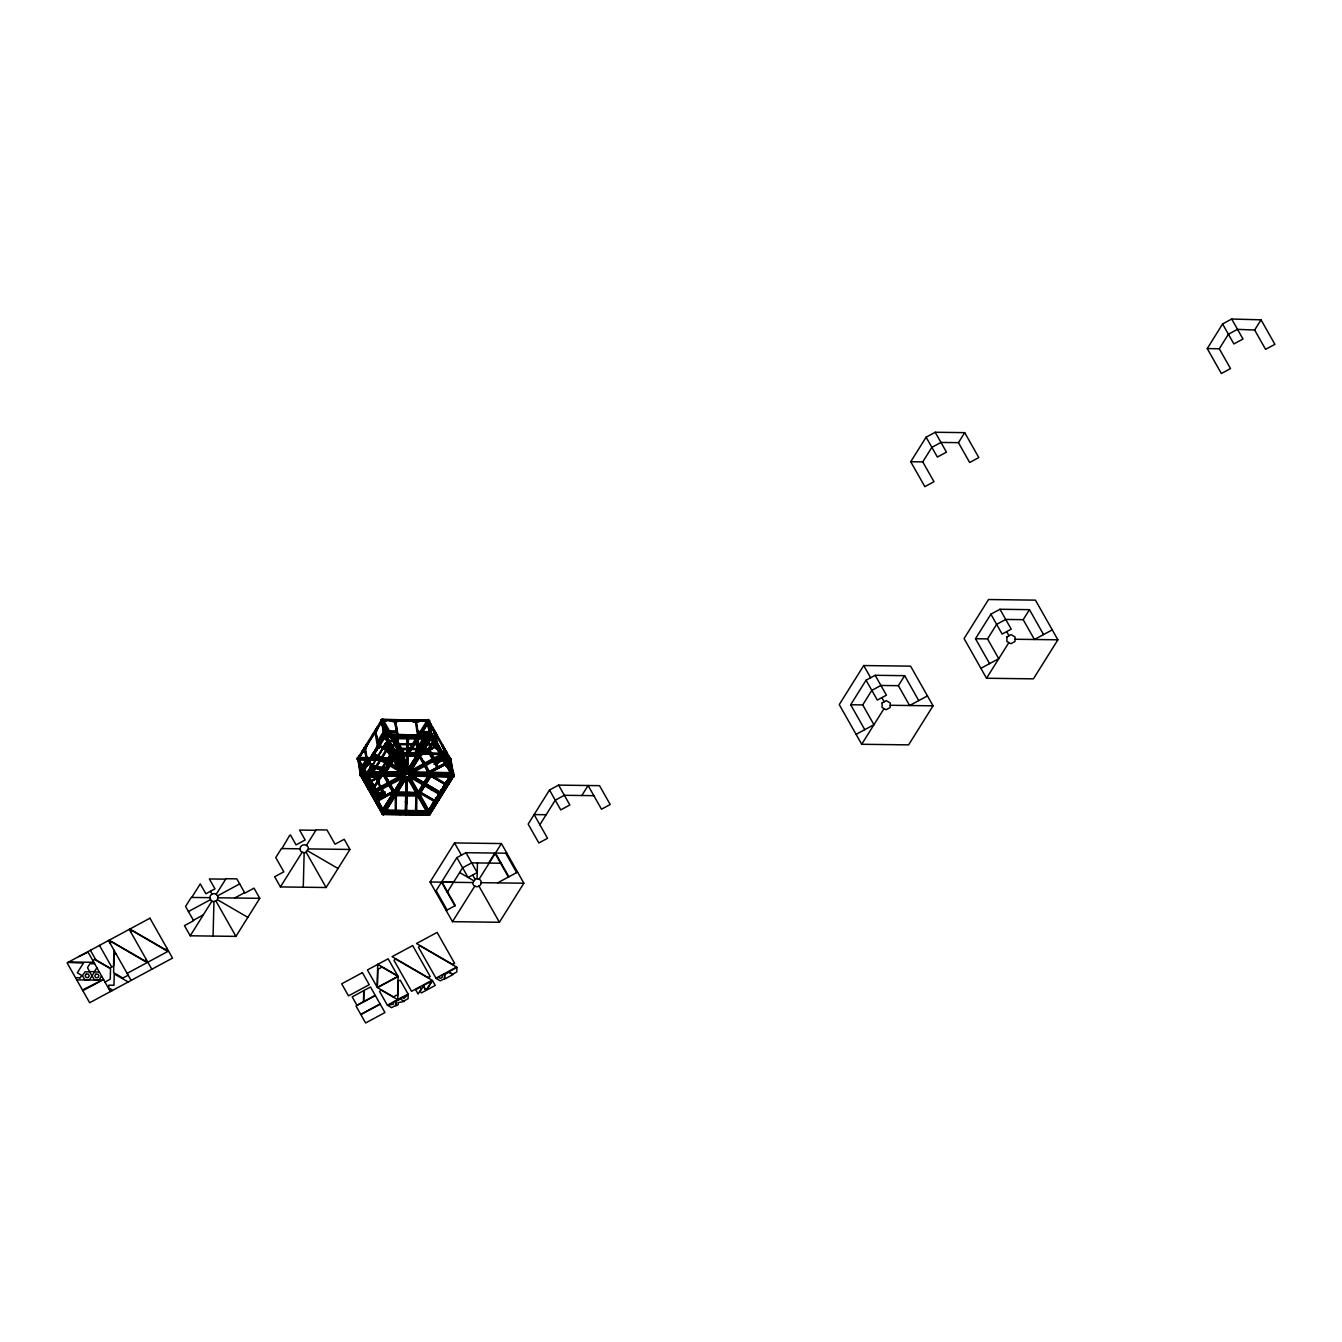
<?xml version="1.0" encoding="UTF-8"?>
<svg xmlns="http://www.w3.org/2000/svg" width="1342" height="1342" viewBox="0 0 1342 1342"><rect width="100%" height="100%" fill="white"/><g stroke="black" fill="none" stroke-linecap="round" stroke-linejoin="round"><path stroke-width="1.5" d="M370.291 768.094L370.426 766.165L386.479 767.439M372.355 771.65L372.321 772.556L371.415 766.299L372.371 771.784L386.278 749.39L385.137 743.535L368.01 772.623M383.007 769.1L382.94 767.221L383.527 770.274M113.936 950.102L113.533 966.139L109.96 968.068L95.836 959.866L90.417 950.287M191.755 897.446L200.26 883.858L205.863 893.755L214.972 888.857L209.369 878.943L225.691 879.161M209.989 897.681L211.046 900.616L212.824 901.639L216.918 900.683L218.159 896.792L216.179 894.342A3.221 3.103 -9.9 0 0 212.103 894.292A3.221 3.103 -9.9 0 0 209.989 897.681L191.218 897.446L185.565 906.454L193.617 920.696L184.458 925.628L190.228 935.793L235.924 936.381L259.761 898.335L254.007 888.152L244.865 893.084L236.796 878.859L225.976 878.708L216.179 894.342M213.076 936.095L213.948 901.656M281.937 848.58L289.637 835.429L290.459 834.976L296.062 844.89L305.171 839.975L299.568 830.077L315.89 830.295M300.189 848.815L300.205 847.808A4.211 4.06 -9.9 0 1 305.49 844.957L306.379 845.477A3.221 3.103 -9.9 0 1 308.325 848.916L305.288 852.791L302.135 852.254A3.221 3.103 -9.9 0 1 300.189 848.815L281.401 848.563L275.764 857.588L283.816 871.814L274.657 876.745L280.411 886.928L326.123 887.515L349.96 849.452L344.206 839.287L335.047 844.219L326.995 829.977L316.158 829.842L306.379 845.477M303.275 887.213L304.148 852.774M397.014 760.142L357.324 759.622L357.341 757.425L378.259 757.878M404.747 775.995L360.109 775.626L360.126 773.411L404.831 774.183L360.159 773.613M380.725 777.89L364.705 776.615L365.058 775.592M371.248 773.579L371.264 772.673M371.801 772.673L371.801 771.633M379.232 773.982L379.283 771.969L382.336 772.74M380.323 773.998L380.373 771.986L382.285 772.472M381.38 799.48L381.229 797.483M382.353 773.965L382.235 772.204L382.504 773.697M377.723 964.395L377.152 987.125L367.423 969.947L388.14 958.792L397.853 975.969L377.84 964.344M382.453 775.71L382.42 773.244L380.675 773.68L380.625 775.693L382.369 775.257L379.518 775.676L379.568 773.663L382.369 772.958M382.99 773.21L383.024 772.22L383.225 775.726M383.778 773.227L383.795 772.22L384.013 775.726M383.913 773.982L383.846 772.489L385.59 772.053L385.54 774.066M383.946 813.101L383.141 814.091L382.252 810.417L383.158 809.931L383.778 813.084L388.375 814.359L388.408 813.353L383.795 812.178L381.883 812.917L381.598 811.222L383.242 810.383M430.43 807.347C432.61 807.247 427.695 808.102 428.048 811.155L383.493 810.383L382.52 811.927M384.366 772.841L384.483 772.036M385.456 735.886L385.473 734.879L383.661 735.852L405.032 773.613M383.342 720.52L386.144 719.815L386.127 720.822L383.326 721.526L383.225 719.782L385.942 735.382L385.305 738.033L384.164 736.02M384.282 811.608L384.315 810.602M386.244 734.896L386.362 736.641L389.163 735.936L389.18 734.93L386.379 735.634M384.55 813.101L384.567 812.095M384.819 736.875L386.496 737.395L386.513 736.389L383.695 735.584L381.581 740.381L382.47 740.901L384.567 736.104M386.647 774.066L386.697 772.069L383.896 772.757M386.144 810.618L384.366 812.061M386.882 812.044L386.899 811.054M385.506 811.038L391.277 811.105L391.294 812.313L383.56 812.011M391.679 813.386L391.646 814.393L391.008 810.736M392.233 813.286L392.132 810.501L395.219 811.474M392.166 812.162L392.434 814.409L391.797 810.753M395.286 795.185L395.336 814.443L395.102 810.736M395.303 752.241L393.491 753.231L394.28 754.305L396.108 753.332L394.783 751.319L392.954 752.292L394.229 754.036L396.293 752.946L396.863 734.829M395.185 813.52L395.169 811.205L393.256 810.719L395.152 812.195M396.326 795.202L395.907 811.356L397.702 810.769L395.924 812.212M397.819 736.674L397.484 753.214L397.937 734.628L402.55 735.785L402.533 736.792L397.92 735.634L399.648 735.064L397.869 736.506M397.819 735.047L398.121 737.932L395.37 719.933L398.138 735.735M396.36 795.403L396.125 814.46L395.789 812.564L398.775 811.793L398.775 810.585L396.007 811.491M405.67 812.363L405.2 810.484L395.94 810.35L396.175 813.638L395.806 811.558M399.681 774.233L399.731 772.237L402.801 773.009M397.92 736.792L400.721 736.087L400.704 734.879L397.937 735.785M400.939 762.34L401.04 758.448L400.201 760.444M400.184 761.149L401.224 761.166L400.788 756.687L401.241 758.18L397.031 757.928M402.466 758.196L402.432 760.293L404.21 761.333M397.769 999.572L398.255 980.784L400.285 980.264L408.069 994.019L387.352 1005.175L379.568 991.419L381.111 990.027L397.651 999.622M405.502 812.615L402.449 811.843L402.432 810.635L405.536 811.608M402.902 793.659L402.902 792.451L403.204 795.353L402.868 793.457M403.925 754.305L403.908 753.114L404.21 756.016L404.244 755.009M407.448 736.909L404.378 736.137L404.378 734.93L407.465 735.902M403.724 774.988L402.717 772.539L402.919 775.978L360.109 775.626M398.272 1002.558L398.222 1004.672L395.94 1005.896L396.058 1001.35L400.168 999.052M403.69 793.676L403.707 792.669L403.976 795.37L404.009 794.363M405.368 811.876L406.039 778.159M408.22 734.98L407.314 770.392L406.274 770.375L407.146 734.779L407.582 737.664L408.253 735.919C411.977 733.537 411.893 737.161 408.22 736.926M406.408 777.957L405.469 814.628M406.592 772.271L407.498 735.416L408.538 735.433L407.632 772.287L406.559 772.086L407.632 772.287M407.062 778.175L406.24 812.346L407.985 811.91L408.018 810.904L406.257 811.34M416.456 792.636L406.71 792.317L406.878 795.202L406.676 793.323L416.993 793.457M406.844 754.355L407.884 755.865L406.878 753.348M407.448 777.974L406.509 814.628M409.327 773.998L409.26 776.515L406.978 777.739L404.764 776.448L404.831 773.931L407.112 772.707L409.327 773.998L453.965 774.82L409.31 774.25L407.331 772.841L431.453 734.779M409.092 811.927C409.495 809.142 408.756 814.175 406.274 812.615M409.545 793.743L409.578 792.736L402.935 792.652M410.551 754.389L410.585 753.399L403.942 753.298M411.021 736.221L411.055 735.215L404.412 735.131M417.832 735.164L414.644 735.953L414.628 736.959L417.798 736.154L417.949 738.201L415.215 720.184L415.181 721.191M408.169 994.154L408.069 998.784L403.925 1000.931M415.819 812.749L412.749 811.977L412.749 810.769L415.835 811.742L415.953 814.711L415.986 793.625M417.697 736.758L415.819 735.282L417.731 735.768L413.521 736.943L413.554 735.936L417.781 734.879L417.748 737.043L414.695 736.272L414.678 735.064L421.321 735.148L421.338 736.355L418.536 737.06M415.483 811.608L416.02 793.827M417.983 732.749L417.966 731.541L429.356 731.692L429.356 732.9L417.983 732.749L429.323 732.698M416.037 812.9L416.02 813.906L415.517 810.602L406.24 810.484L406.441 812.38M416.574 813.806L416.943 795.471M418.05 753.298L418.553 734.896L423.166 736.053L423.133 737.06L418.519 735.886L420.264 735.332L418.486 736.775M418.603 813.722L418.62 812.665M419.308 812.866L419.375 810.853L416.607 811.759M419.476 813.839L419.476 812.631L392.267 812.279M419.66 813.755L419.643 814.762L419.006 811.105M427.729 811.575L420.046 811.474L420.012 812.48L430.161 813.537M420.415 814.762L420.449 813.755M423.3 812.531L423.317 811.524M424.391 812.531L424.34 811.122L427.393 811.893L417.614 795.018M425.414 812.128L425.431 811.122L427.343 811.608L427.377 812.9L424.307 812.111M426.739 774.586L426.79 772.589L429.843 773.361M427.024 776.297L427.075 774.284L429.876 773.579M427.863 773.596L427.88 772.606L429.792 773.093M428.132 776.313L428.182 774.3L429.926 773.864M429.188 736.456L429.205 735.45L429.44 737.949L432.124 737.144L429.406 721.526L428.501 722.03M429.44 737.949L431.973 736.221L434.271 741.069L433.365 741.556L431.05 736.708M429.775 735.265L430.547 734.074L430.614 735.651L432.392 736.674L409.092 773.864M428.299 812.665L428.853 814.678L429.339 811.038L428.45 810.518L428.299 812.665L428.014 810.971L451.214 773.915L452.002 776.766L453.63 775.122L450.895 759.522L449.989 760.008L428.081 721.174L382.386 720.57L385.204 736.775L361.367 774.82L360.176 774.804L404.764 775.005L405.955 777.052L408.052 777.068L429.49 814.879L453.948 775.827L431.503 736.171L384.6 735.567L360.176 774.804L382.621 814.477L429.524 815.08L453.915 775.642L409.26 775.055L453.948 775.827M431.503 738.134L430.228 737.966L427.377 720.352L427.477 722.097L424.407 721.308L424.441 720.318L427.494 721.09M429.775 774.082L429.742 772.824L429.96 776.33M384.248 735.869L381.531 720.251L428.115 721.359L428.148 720.352L430.849 736.976L452.791 776.012L453.982 776.028L431.47 735.97L408.186 773.16L409.142 775.257M430.497 773.831L430.53 772.824L430.732 776.347M431.285 773.848L431.302 772.841L431.57 774.334M431.52 776.347L431.352 773.109L433.097 772.673L433.08 773.663M433.349 776.381L433.399 774.368L431.487 773.881M434.154 774.686L434.204 772.673L431.403 773.378M434.439 776.381L434.489 774.384L431.436 773.596M436.502 760.646L451.13 760.847L451.18 758.834L432.342 758.398M453.596 774.938L453.613 772.74L413 772.204L412.38 769.704L413.185 772.271M453.915 776.833L409.226 776.062L453.915 776.833L453.932 774.636M481.023 882.667A3.221 3.103 -9.9 0 1 478.909 886.056A3.221 3.103 -9.9 0 1 474.833 886.005A3.221 3.103 -9.9 0 1 472.887 882.566L475.924 878.674L479.077 879.228A3.221 3.103 -9.9 0 1 481.023 882.667L523.866 883.221L501.422 843.564L454.519 842.944L430.061 881.996L452.506 921.669L499.409 922.273L523.866 883.221M477.064 878.691L477.467 862.94M392.2 812.296L392.2 811.407M392.3 812.48L419.14 812.665L419.14 811.776M101.556 975.986L99.107 979.895L94.41 979.828L89.662 971.893L87.498 967.599L89.948 963.69L94.645 963.757M358.23 758.415L359.622 755.227L360.512 755.747L359.119 758.918L358.18 758.129M359.069 758.649L359.941 756.653L359.052 756.15M375.391 731.491L377.488 726.71L378.377 727.213L376.263 732.011L374.787 731.021L377.538 746.823L379.35 748.048L378.545 744.995M361.837 772.254L362.709 770.258L364.588 770.224L362.29 765.376L361.367 765.863L363.682 770.711L364.538 769.939M366.601 762.877L364.487 767.674L365.376 768.178L367.523 763.665M366.651 763.162L365.058 766.752L365.947 767.272M367.909 762.893L369.285 759.522L370.392 760.176L367.893 762.742M368.798 763.413L370.174 760.042M373.294 754.321L374.653 750.95L375.575 751.654L374.183 754.825M377.354 745.716L375.24 750.513L376.129 751.017L378.226 746.236M378.612 745.464L379.484 743.468L380.373 743.988L379.501 745.967M378.276 746.504L376.699 750.111L375.81 749.591M380.071 742.562L378.662 745.733L381.145 743.015L380.038 742.361L377.807 745.347L378.679 745.867L380.558 743.938L379.685 743.418M393.206 794.196L391.797 797.383L393.575 798.406L394.967 795.236M393.927 792.401L394.8 790.421L397.433 792.233M393.978 792.686L395.37 789.499L397.148 790.539M394.867 793.206L396.259 790.019M408.958 770.677L410.367 767.507M417.983 754.64L416.574 757.827L418.352 758.851L419.744 755.663M418.704 752.845L419.576 750.866L420.465 751.386M418.033 754.925L417.144 756.905L418.922 757.928M420.516 754.154L421.925 750.983L420.147 749.943L418.754 753.13L419.627 753.634L421.036 750.463M428.584 811.256L429.977 808.069L430.866 808.589L429.457 811.776L428.534 810.971L429.406 808.991L430.296 809.511M434.607 801.627L435.965 798.255L436.888 798.96L435.496 802.147L437.962 799.429L438.851 799.933L436.351 802.499L434.556 801.359L435.429 799.362L436.318 799.882M435.06 802.633L432.946 807.431L433.835 807.934L435.949 803.153M439.975 793.055L441.35 789.666L442.273 790.388L440.864 793.558L410.736 776.079M445.309 784.181L446.181 782.201L447.071 782.721L446.198 784.701M445.359 784.466L446.718 781.094L447.641 781.799L446.249 784.986L447.154 785.624L449.016 783.694L448.144 783.174L446.265 785.104M445.812 785.473L443.699 790.27L444.588 790.774L446.701 785.993M451.449 776.951L450.04 780.138L450.929 780.658L452.338 777.454M452.204 775.626L450.61 779.232L451.499 779.736M414.259 753.718L423.384 737.63L424.978 738.637L425.615 742.193M415.332 753.718L424.441 737.647L428.954 738.15M416.389 753.734L425.263 738.1L424.709 739.056L423.099 738.117L395.806 737.714L385.087 743.552L391.31 755.043L383.577 767.272L384.064 771.197M434.489 738.066L425.397 754.103L434.59 738.066L435.378 738.536L427.31 752.795M427.209 752.778L435.278 738.519M376.112 795.387L365.427 776.532L375.542 794.816L383.242 791.243M1207.263 348.601L1222.579 323.942L1231.688 319.027L1261.044 319.832L1274.9 344.34L1265.59 349.356L1254.653 330.031L1237.525 329.344L1228.416 334.242L1219.291 348.752L1207.263 348.601L1221.354 373.512L1230.513 368.58L1219.291 348.752M89.746 971.574L94.443 971.642L96.892 967.733M99.308 972.011L94.611 971.943L89.461 979.777L84.747 979.71L82.499 975.735L84.965 971.826L89.662 971.893M190.228 935.793L211.935 901.119M381.329 722.499L358.582 758.834L357.375 758.817L381.816 719.564L428.719 720.168L451.18 760.025L448.949 763.615L448.06 763.112L449.721 761.4L450.593 761.92L448.949 763.615M360.981 772.539L358.549 758.633L381.296 722.298M280.411 886.928L302.135 852.254M360.109 769.201L366.014 759.538L366.936 760.243L360.998 769.721L360.075 769.016M377.203 741.925L383.107 732.246L384.03 732.95L378.092 742.428L377.169 741.723M360.964 769.52L366.903 760.042M378.058 742.243L383.997 732.766M360.126 772.22L361.417 772.086M383.963 734.158L384.433 735.332M367.238 762.524L361.602 771.549L362.91 773.797L360.763 775.575M367.792 761.669L383.862 771.348L367.825 761.853L377.991 745.364M384.181 735.483L378.528 744.491L394.582 753.986M360.83 773.277L362.877 775.106L360.411 773.915L358.096 757.66L361.384 771.885M361.048 772.925L385.607 733.487L384.802 734.477M362.206 772.757L384.751 736.49M361.367 774.82L385.137 736.372L382.436 719.765L382.017 721.426L381.128 720.906L384.735 737.026M373.026 755.731L374.301 755.596L373.16 753.583L373.428 755.076M367.708 764.705L369 764.571L367.792 762.155M366.819 772.64L369.822 767.976L385.422 769.218M365.88 781.111L370.308 774.888M371.281 775.072L366.4 782.017L365.192 776.213L366.282 776.297L365.192 776.213M371.298 775.223L367.238 781.715L366.03 775.81M381.916 759.522L382.47 758.666L397.014 758.935M382.101 759.975L381.564 760.83L381.262 759.136M379.501 772.036L381.547 768.916L379.635 771.952M380.541 772.12L382.587 768.983L381.43 768.966M381.514 773.193C384.701 767.54 378.746 775.844 385.892 773.747L385.842 775.76L383.929 775.273M381.145 775.223L371.952 790.069L381.162 775.357M393.474 755.512L383.292 772.019L369.033 763.564M382.705 773.21L395.202 752.996L397.802 753.03L397.769 754.036M372.472 790.975L382.252 775.357M395.387 753.432L395.571 755.093L383.04 775.106L384.231 775.122L396.108 755.898L418.956 756.2L429.926 775.71L431.118 775.726L418.587 795.756L394.531 795.437L383.007 774.904L395.538 754.892L419.576 755.211L431.118 775.726L418.587 795.756L417.983 794.548M384.231 775.122L396.108 755.898M400.654 761.82L401.191 760.964L404.21 762.893M383.946 793.575L380.675 798.792L378.914 797.769L383.225 790.606M397.433 768.194L400.654 762.776M406.005 754.254L427.796 719.463L429.591 720.688L408.891 753.734M379.786 798.272L383.024 792.87M398.306 768.714L400.453 765.041M408.018 753.214L428.685 719.983L431.755 736.473M367.557 776.649L379.82 798.473L380.423 797.282L384.567 797.333L379.534 797.97M380.642 798.591L385.003 791.646M408.857 753.533L429.591 720.688M372.657 754.137L403.841 772.254L404.345 771.197L404.529 772.74M404.798 771.247L402.365 775.24L404.613 779.216L409.31 779.283C414.393 776.079 409.931 768.731 404.814 771.331M371.885 755.395L404.177 774.149L404.697 773.093L372.388 754.338L404.697 773.093M406.811 770.023L407.347 769.151L403.271 770.996L403.774 771.868L406.844 770.207M382.269 810.182L403.523 776.263M407.515 769.872L405.636 769.201L403.271 770.526M408.069 768.983L430.262 733.571L432.057 734.795L430.262 733.571M403.556 776.448L381.329 811.675L383.141 812.9M408.102 769.184L430.296 733.755M422.663 747.444L424.844 743.954L423.904 738.62M376.196 797.483L375.29 797.97L382.906 811.575L393.122 793.709M394.447 792.904L403.288 778.545M409.796 768.412L431.168 734.275M404.982 776.582L381.698 813.755L383.476 814.795L406.727 777.404M386.429 807.381L393.089 796.762M396.41 791.445L403.07 780.826M410.954 768.245L418.721 755.848M422.663 749.339L428.702 739.912M404.73 778.662L382.621 814.477L405.955 776.968L408.119 777.119M408.22 773.361L431.503 736.171M409.83 771.952L410.384 771.08M405.62 779.182L383.476 814.795M410.166 771.902L432.359 736.49L430.581 735.466L383.929 733.973L384.399 735.131L383.711 731.205M409.897 776.297L442.172 794.85L409.864 776.095L409.327 776.968L441.619 795.722M412.195 777.102L412.732 776.246L412.497 778.796L412.078 775.861L411.826 778.41L412.363 777.555M427.88 776.045L417.647 792.652L395.991 792.367M419.61 791.696L418.687 790.992L415.634 793.625M425.364 780.574L421.908 786.093L422.797 786.613M417.094 794.95L418.905 793.961L418.654 792.468L424.189 783.879L424.575 785.674L423.3 783.376M425.8 781.312L429.021 776.162M429.054 776.347L418.838 792.669L436.402 802.784L438.28 800.855L437.391 800.335L435.513 802.264M447.825 763.481L449.956 759.824L452.036 771.767M448.933 763.38L451.147 759.84L434.439 759.622M431.403 806.123L435.999 798.456M441.384 789.868L437.911 795.403L438.8 795.907L440.461 794.212M445.158 789.868L444.269 789.348L445.863 785.758L444.185 787.335L443.263 786.613L446.752 781.279M447.507 780.423L451.248 774.099L441.703 757.089M431.436 806.324L433.416 803.153M447.54 780.608L450.509 775.877M429.625 810.048L450.811 776.23M429.524 810.736L450.845 776.414M434.959 802.046L435.294 803.942L434.473 800.889L435.697 803.304M446.198 783.158L446.886 787.1L445.158 786.261L445.225 783.728L446.45 786.127L445.561 785.624M439.304 792.669L440.595 794.967L439.857 792.317L440.109 793.81M435.529 891.675L456.867 857.605L465.976 852.69L506.89 853.227M447.238 892.329L462.621 867.771L471.73 862.872L501.22 863.242M488.589 863.091L494.863 853.076L508.383 876.963M452.506 921.669L474.833 886.005M479.077 879.228L501.422 843.564M581.824 795.521L588.098 785.506L601.501 809.209L610.207 804.529L599.522 785.657L558.607 785.12L549.499 790.019L528.161 824.089L538.847 842.977L547.536 838.297L534.116 814.577L546.144 814.728M539.87 824.743L555.252 800.201L564.361 795.286L593.852 795.672M910.732 461.732L926.114 437.173L935.223 432.258L964.713 432.644L978.804 457.555L969.662 462.487L958.44 442.659L940.977 442.441L931.868 447.339L922.759 461.883L910.732 461.732L924.839 486.643L933.982 481.711L922.759 461.883M958.44 442.659L964.713 432.644M863.711 665.548L839.253 704.6L861.698 744.273L908.601 744.877L933.059 705.825L910.614 666.152L863.711 665.548L870.622 677.744M864.785 729.662L850.694 704.751L866.06 680.193L875.169 675.294L904.659 675.68L918.75 700.591M850.694 704.751L862.721 704.902L871.814 690.375L880.922 685.46L898.385 685.695L904.659 675.68M861.698 744.273L884.043 708.61M989.591 663.636L975.5 638.725L990.882 614.183L999.975 609.268L1029.465 609.654L1043.556 634.565M975.5 638.725L987.527 638.893L996.636 624.349L1005.728 619.434L1023.191 619.668L1029.465 609.654M986.521 678.247L1033.424 678.851L1057.882 639.798L1035.437 600.142L988.534 599.522L964.076 638.574L986.521 678.247L1008.865 642.583M1254.653 330.031L1261.044 319.832M403.355 780.859L404.798 777.957L403.925 777.437L403.053 779.434L404.814 780.457M364.839 775.575L380.86 776.85M364.705 776.615L380.843 777.756M365.074 749.541L363.196 751.47L362.306 750.95M384.248 736.49L383.208 737.546L385.12 736.993M384.282 736.758L382.638 738.469L383.51 738.972L385.171 737.278M378.209 746.102L377.169 747.175L379.098 746.622M376.599 748.081L377.488 748.601L379.149 746.89M369.503 759.673L367.003 762.239L368.748 763.128M367.456 763.263L366.433 764.336L368.345 763.783M366.735 765.762L365.812 765.057L366.735 765.762L368.396 764.068M360.663 772.355L363.162 769.788L364.051 770.308L361.552 772.875M360.713 772.64L362.592 770.711L363.481 771.214L361.602 773.143M417.899 754.154L416.859 755.211L417.731 755.731M418.788 753.348L420.449 751.654L422.21 752.677L420.566 754.372M421.338 752.157L419.677 753.868L418.251 753.231L418.519 754.741M420.6 754.657L421.64 753.583L419.878 752.56L418.838 753.634L430.782 773.831M408.169 770.66L409.78 768.681M409.008 770.895L410.669 769.201M403.791 776.666L402.751 777.723L403.64 778.243M410.082 770.107L409.058 771.18L408.119 770.392M409.931 771.684L411.541 769.704L408.907 767.892M392.384 796.192L394.045 794.498M393.843 795.789L394.884 794.732M394.934 795.001L393.273 796.712L391.512 795.689L393.172 793.978L395.504 795.32M451.868 775.995L450.207 777.706L449.318 777.186M444.907 784.835L443.867 785.909L445.796 785.355M443.296 786.815L444.957 785.12L447.289 786.446L446.601 782.503M446.215 784.818L448.714 782.252L449.604 782.772L447.104 785.338L431.336 776.33M438.498 794.481L439.522 793.424M439.572 793.692L437.878 795.202L438.8 795.907M434.154 801.996L433.114 803.07L434.003 803.573M432.543 803.975L434.204 802.281L435.999 803.422L434.405 807.028L433.516 806.508L435.11 802.919L433.432 804.495L432.51 803.791L433.432 804.495M429.121 812.111L431.621 809.545L432.51 810.065L430.01 812.631M429.172 812.396L431.05 810.467L431.939 810.971L430.061 812.9M423.099 738.1L424.86 744.089M422.579 739.023L396.376 738.687M424.173 738.117L425.129 743.518M417.194 748.517L401.56 748.316M414.795 752.778L403.875 752.644M366.098 775.676L370.862 768.06L369.872 767.054L385.976 768.329M377.79 777.521L379.467 780.893M433.952 764.319L445.359 757.19L435.093 739.039L434.187 739.71M435.999 764.084L445.645 757.928L431.386 732.866L430.48 733.369M436.133 764.152L445.678 758.079M434.993 739.207L430.195 739.123M429.423 754.254L429.155 748.601L429.406 754.137M429.423 749.071L428.35 749.088M403.64 756.234L401.812 757.207L380.893 720.05L382.688 718.876L395.722 742.042M383.359 734.158L385.188 733.168M383.695 736.053L385.506 735.064L406.878 772.841L385.473 734.879M385.355 744.038L386.999 743.166L387.922 748.5L386.295 749.39M357.677 759.32L358.582 758.834L357.693 758.314L360.394 774.921L361.3 774.435M358.046 759.975L358.951 759.488L361.35 773.193M428.618 722.768L429.541 722.264M429.373 723.573L430.279 723.086M392.887 759.253L392.065 759.689L386.026 748.937L396.779 743.149L402.801 753.902L401.141 754.657L400.352 750.111M386.06 749.071L396.796 743.283L395.873 737.748L404.378 753.583M395.387 744.491L397.031 743.602L424.558 744.407L423.938 740.868M361.904 766.785L362.81 766.299M432.359 728.84L433.265 728.354M393.189 751.52L395.001 750.547M360.025 771.315L360.931 770.828M360.059 771.516L360.964 771.029L383.544 810.585L388.09 810.451L387.972 812.061L384.902 811.289L427.779 811.776M395.001 752.778L395.924 752.292L396.662 753.6M430.514 733.554L431.419 733.067M391.243 755.026L392.887 754.137M395.051 753.047L395.974 752.56M401.174 749.675L416.708 749.423L418.05 752.896L396.376 752.812L396.93 755.11L395.102 756.083L394.464 753.936M434.087 732.48L435.227 731.809L437.978 747.611L437.073 748.098M429.742 735.064L431.839 735.433M364.051 771.365L364.923 770.61L366.349 772.573M394.733 755.429L396.561 754.456M430.916 735.936L431.788 735.248M431.101 736.993L432.023 736.49L433.751 740.147L432.845 740.633M393.441 758.347L402.516 753.315L401.728 748.735L400.084 749.624L400.906 754.338M397.769 756.066L402.298 753.634M363.481 775.156L362.575 775.642L367.842 784.953M395.974 757.643L397.802 756.653M432.124 738.184L431.201 738.67L441.401 756.687M393.592 759.387L402.768 754.607L403.204 755.395L395.739 759.421L403.858 755.043M364.017 776.079L363.095 776.582L361.837 774.837M396.511 758.565L398.322 757.593L396.796 754.372M362.39 778.578L363.296 778.092L361.568 774.451M404.311 758.364L403.506 758.8L402.768 754.607M395.471 763.732L396.293 763.296L394.833 757.66M366.332 780.054L365.46 780.725L366.987 783.946L366.098 784.567L364.135 781.665L365.041 781.178L367.003 784.08M435.613 746.974L434.087 743.753L434.959 743.065L436.536 746.487M365.46 780.943L366.383 780.457M435.915 742.982L436.821 742.495M365.494 781.145L366.718 780.809M436.871 742.696L435.949 743.183L431.386 734.963M366.953 781.128L365.98 781.665L366.936 783.678L383.711 774.703M434.607 744.693L435.68 744.105M364.655 782.587L365.561 782.101M406.039 760.26L397.735 764.823L395.269 760.36M366.769 782.906L381.38 774.82M419.828 754.321L436.267 745.246M366.852 783.208L367.775 782.721L368.48 785.271L368.127 783.091L372.606 791.126M404.965 762.776L405.871 762.29M436.402 745.749L435.496 746.236L436.2 748.786L437.643 747.964L436.855 746.873L439.186 751.839L440.092 751.352L437.777 746.504L435.949 747.36L437.257 749.373L438.18 748.886L436.905 747.142M436.771 746.118L419.61 756.183L421.237 754.707M366.047 784.282L383.745 774.904L382.822 775.391M420.314 755.194L437.408 745.85L435.496 743.216L434.59 743.703L436.502 746.337M366.467 785.221L368.228 783.845L369.016 784.936L367.557 785.758L367.222 783.594M384.852 774.921L383.946 775.408L386.932 775.777L386.982 773.764L383.929 772.992M435.982 747.628L437.827 746.773L439.572 750.413L438.649 750.916M368.094 784.617L367.188 785.104L364.403 769.117M435.815 748.131L436.737 747.645L433.936 731.642L434.842 731.155L437.609 746.957M399.027 768.127L398.205 768.563L398.289 763.917L399.312 768.714L387.67 748.048M366.618 786.06L367.523 785.573M398.49 769.151L407.565 764.118L398.49 769.151L386.848 748.484L385.909 743.099L394.967 761.87M371.768 784.231L372.673 783.728M442.206 746.269L443.128 745.783M377.085 781.715L377.102 776.699L377.085 781.715L378.159 781.732M429.155 748.601L429.155 753.667L437.475 768.48L444.772 764.403M404.798 767.842L403.892 768.345L396.444 755.043M368.211 788.861L369.117 788.375L367.389 784.735L368.631 786.345L369.503 785.657L368.278 784.114L366.249 785.405L364.521 775.525M410.837 771.113L406.827 768.781L402.701 770.996M373.344 787.033L374.267 786.546L377.052 802.533L377.639 800.151L376.716 800.637M373.193 792.837L374.468 794.581L373.562 795.068C370.761 793.944 371.298 787.133 370.392 789.448L371.919 792.669L402.499 776.162M387.771 780.088L386.865 780.574L389.247 784.785M404.026 771.331L405.838 770.358L404.563 768.614L402.751 769.603L404.076 771.616M422.545 761.35L423.451 760.864M439.019 752.476C440.679 750.497 437.526 754.439 440.545 755.697M443.95 749.91L445.091 749.239L447.842 765.041L446.047 766.215L445.359 763.665L446.265 763.179M373.546 788.14L374.452 787.653L372.153 782.805L371.231 783.292L373.546 788.14L374.636 787.2L377.421 803.187M370.912 790.371L371.818 789.884M440.461 752.912L439.539 753.399L440.495 755.412M445.276 750.363L444.37 750.849L446.282 753.466L447.205 752.979L445.225 750.077L444.319 750.564L445.762 752.543L446.668 752.057M401.979 775.089L371.667 791.428M406.844 772.64L404.965 775.273L406.039 773.445L408.153 773.562M409.142 771.449L441.233 754.154M371.868 792.384L402.466 775.978M409.595 772.136L441.703 754.841L441.971 756.62L440.679 756.452L441.333 754.456L441.602 755.965M409.629 772.321L441.736 755.043M404.093 776.028L370.895 794.128L404.093 776.028L404.63 777.102L371.348 794.799M442.659 755.244L409.461 773.344L409.947 774.233L443.162 756.116L442.659 755.244L409.461 773.344M373.328 793.592L372.422 794.095L371.784 791.931L372.707 791.445L373.328 793.592L373.059 791.814M389.666 785.523L390.589 785.036L389.968 787.234L389.666 785.523L390.925 785.506L390.337 787.888L390.019 785.993M425.716 766.97L426.588 766.282L426.018 768.664L425.682 766.768M440.914 756.351L442.189 758.096L443.112 757.593L441.837 755.865M408.958 778.461L409.864 777.974M409.545 778.326L410.451 777.823M88.069 952.132L78.658 956.628M379.199 795.269L378.293 795.756C377.706 799.027 381.665 797.014 379.249 797.769M449.654 757.324L448.748 757.811L449.704 759.824L450.61 759.337M409.159 779.736L410.971 778.763L409.645 776.75M443.95 761.199C445.611 759.203 442.457 763.145 445.477 764.403M408.924 780.507L410.736 779.534M376.616 798.54L375.71 799.027L376.8 801.107M374.519 800.033L375.425 799.53L376.867 801.51L375.324 798.171L376.23 797.668L377.756 800.889M375.743 799.228L376.75 798.607M379.165 797.316L380.071 796.829M444.47 762.122L445.88 761.585M446.181 761.266L447.104 760.78M409.444 781.447L411.273 780.457L409.729 777.236M110.111 943.325L111.654 941.916L147.184 962.566L127.121 973.386M130.828 932.17L132.355 930.761L167.901 951.411L147.821 962.214M376.599 800.151L393.877 790.857M446.165 762.625L428.601 771.935M376.632 800.335L393.105 791.461L392.2 791.948L393.558 794.347M431.99 773.848L430.597 771.264L429.658 771.549L446.181 762.759M377.068 800.889L386.244 796.091L377.907 781.279M375.911 801.711L393.575 792.149M447.272 763.279L430.178 772.623L447.322 763.548L445.359 760.646L444.454 761.149L446.366 763.766M393.609 792.334L375.961 801.996L373.999 799.094L374.904 798.607L376.817 801.224M446.735 764.42L447.641 763.933L449.956 768.781L449.05 769.268L446.785 764.705M377.236 802.164L376.112 802.835L374.384 792.954M446.567 764.873L447.473 764.386L444.705 748.584L443.799 749.071L446.601 765.074L445.678 765.561M378.88 802.365L376.481 803.489L375.106 795.588M378.494 803.774C380.826 802.365 376.985 804.965 377.219 802.046M447.121 766.802C449.453 765.393 445.611 767.993 445.846 765.074M378.075 806.29L378.981 805.804M448.513 768.345L449.436 767.859L447.691 764.202M92.95 960.771L94.494 959.379L110.514 968.672L110.245 979.174L104.978 982.025M188.434 911.537L210.509 899.643M217.605 895.819L239.681 883.925M451.6 770.694L452.506 770.207M381.38 808.874L382.285 808.37M450.006 771.902L450.912 771.398L451.918 773.697L451.013 774.183L449.486 770.962L450.392 770.476L451.918 773.697M380.34 810.3L381.245 809.813L382.688 811.793M451.7 771.868L450.795 772.355L452.237 774.317L450.258 771.415L451.18 770.929L453.143 773.831L451.147 774.955L452.405 776.112M417.748 790.723L415.919 791.696L416.876 793.709M451.801 772.958L451.147 774.955M116.133 953.961L114.087 954.481L113.617 972.682L122.877 978.05L128.144 975.215M450.962 773.915L452.959 772.774M383.544 810.585L382.386 811.155L380.843 807.934L381.765 807.448L383.292 810.669M416.221 793.39L418.033 792.417L418.838 793.508M452.388 773.73L453.294 773.244L452.019 773.076L449.62 759.354L450.526 758.867L453.596 776.129L452.707 775.626M451.516 775.609L453.26 774.468L453.193 776.783L452.304 776.263M417.463 795.605L419.291 794.615M419.325 795.621L420.231 795.135L419.442 794.045M420.532 796.829L418.721 797.802L417.748 795.806M193.365 920.26L203.313 914.892M234.665 897.999L244.613 892.648M419.241 798.742L421.053 797.752L419.526 794.548M82.483 990.027L101.807 980.18L76.712 979.861M82.852 990.681L103.569 979.526M146.244 959.429L144.718 960.838L109.172 940.188M166.962 948.274L165.418 949.666L129.889 929.033M430.363 814.191L428.568 815.382L430.363 814.191L410.015 778.226M446.215 910.547L455.324 905.548L441.803 881.66L453.831 881.811M497.563 882.885L517.576 872.099M856.095 734.342L873.927 724.73L862.721 704.902M927.456 695.911L909.608 705.523L898.385 685.695M980.901 668.316L998.75 658.704L987.527 638.893M1052.262 629.884L1034.414 639.497L1023.191 619.668M387.553 1005.359L393.474 1004.168L393.525 1002.138L395.806 1000.914L395.689 1005.46L391.562 1007.674L387.536 1005.275M399.916 998.599L402.214 997.458L404.009 998.498L408.186 994.237M398.272 1002.642L404.194 1001.451L399.933 998.683M377.102 776.699L377.337 782.185M370.375 767.087L371.248 772.539M369.822 767.976L385.305 769.268M383.695 767.221L384.08 770.291M382.587 768.983L382.47 768.127L383.007 771.164M375.542 794.816L383.175 791.428M376.129 795.538L383.678 792.032M395.974 743.72L395.051 738.184L403.556 754.019M394.632 739.459L387.217 743.468M387.687 748.182L386.764 742.646M395.236 758.498L398.557 764.37M383.292 720.235L385.053 719.798L383.275 721.241M395.571 721.04L399.799 720L399.765 720.99L395.538 722.046L395.521 720.771L398.691 719.983L398.675 720.99L395.504 721.778M416.137 721.04L419.308 720.251L419.274 721.258L416.104 722.046L415.986 720.201L418.754 736.003M386.328 735.349L388.09 734.913L386.311 736.355M394.045 735.684L397.215 734.896M408.203 735.634L409.947 735.198L408.169 736.641M418.553 736.053L421.354 735.349M429.977 735.315L426.806 736.104L426.79 737.11L429.96 736.322L429.926 735.03L425.716 736.087L425.682 737.093L429.91 736.037M383.812 773.495L385.573 773.059M380.642 774.686L382.403 774.25L380.356 772.992M386.664 773.076L383.862 773.764L395.152 755.009M402.835 773.227L400.033 773.931L399.983 775.944L402.785 775.24M402.885 773.512L401.124 773.948L401.073 775.961L402.835 775.508M410.937 773.109L413.739 772.422L413.688 774.418L410.887 775.122M410.92 774.116L413.722 773.428M431.369 774.384L434.171 773.68M383.057 797.517L381.43 798.658M384.416 812.346L387.217 811.642L387.251 810.635L384.399 811.054M416.574 811.474L418.318 811.038L416.54 812.48M415.835 812.866L412.665 813.655L412.631 814.661L415.802 813.873M416.59 812.749L419.308 811.658M415.752 813.604L411.541 814.644L411.558 813.655L415.785 812.598L413.873 810.987L415.785 811.457M427.947 812.749L423.72 813.806L423.686 814.812L427.913 813.755M427.997 813.034L424.81 813.822L424.793 814.829L427.964 814.024M428.484 748.668L419.325 748.551L418.805 749.473L428.064 749.574L424.29 749.557M429.39 749.104L436.821 762.474M1015.055 639.245L1057.882 639.798M890.232 705.271L933.059 705.825M428.752 720.369L381.782 719.362M385.238 731.323L396.611 731.457L396.595 732.464L385.204 732.313L385.204 731.122L396.578 731.273L396.561 732.279L385.171 732.128M417.999 731.742L429.39 731.893M384.869 733.671L385.808 735.752L389.264 736.624L389.297 735.617L385.825 734.745M384.869 734.879L390.019 734.745L390.002 735.752M394.095 734.997L397.165 735.768L394.011 736.691L394.062 734.795L400.738 735.081M430.581 735.466L425.364 735.198L425.347 736.204M405.972 773.327L384.567 735.366L431.537 736.372M407.599 736.674L408.119 735.181M385.171 736.573L430.916 737.362L385.204 736.775L384.634 735.752M427.662 743.988L435.445 743.787L427.679 744.139M397.567 744.642L423.2 744.844M425.364 744.877L435.143 745.129L434.741 738.737M406.911 745.498L408.236 747.209L407.196 747.192L406.928 744.743M407.23 746.437L408.253 746.454L407.968 744.743M394.632 751.99L397.467 752.023M419.912 752.51L417.077 752.476M424.139 753.147L439.857 753.483L420.231 753.231M396.41 753.013L419.258 753.315L419.61 755.395L395.571 755.093L396.142 756.1M419.291 753.499L416.657 753.281L416.641 754.288M421.623 754.154L440.377 754.389M395.773 754.003L418.654 754.506M382.403 757.744L392.887 758.079M359.404 758.448L378.209 758.7M434.405 759.421L451.113 759.639L449.989 760.008L450.878 760.528M397.047 759.136L357.341 758.616L365.51 773.042M396.98 759.941L357.324 759.622M436.469 760.461L451.097 760.646M400.151 760.948L401.224 761.166M407.381 767.557L406.341 767.54L406.643 769.234M407.7 768.496L406.358 766.785L407.398 766.802L407.683 769.251M403.774 771.868L402.734 771.851M409.796 771.751L410.87 771.969M402.432 772.069L359.807 771.516L359.757 773.529M410.769 772.187L408.253 771.13L408.002 769.704M359.841 771.717L404.462 772.103M412.648 772.405L453.613 772.74M363.833 772.573L400.805 773.26M412.615 773.411L451.583 773.915M404.798 775.19L360.142 774.619L382.587 814.275L429.49 814.879M406.441 778.159L407.482 778.159M404.613 779.216L409.31 779.283M407.062 779.87L406.022 779.853L406.324 781.547L407.364 781.564L407.079 779.115M407.381 780.809L406.039 779.098M395.957 792.166L405.703 792.501M397.4 793.189L405.636 793.307L406.106 795.202M397.433 793.39L417.026 793.642L408.622 778.813M406.911 794.196L405.871 792.686M418.553 795.554L394.531 795.437M381.195 798.49L368.48 776.196M405.469 801.912L406.794 803.623L405.754 803.606L405.485 801.157L406.525 801.174L406.811 802.868L405.77 802.851M386.714 810.232L394.934 810.534M426.773 810.753L416.54 810.618L416.725 814.711L416.423 811.826M392.166 810.702L398.809 810.786M402.466 810.836L409.109 810.92L406.307 811.625L406.408 813.386L406.207 811.491M412.782 810.971L419.409 811.054M428.048 811.155L423.418 810.904L423.401 811.91M384.08 811.407L427.393 811.96M394.145 811.558L419.157 811.91M393.256 812.631L418.62 812.967M308.325 848.916L349.96 849.452M430.061 881.996L472.887 882.566M218.125 897.781L259.761 898.335M68.727 961.979L93.823 962.298M67.922 962.415L83.422 963.07L77.316 972.816L81.745 975.382L79.899 978.335A3.221 3.103 -9.9 0 0 75.823 978.284M427.444 720.805L425.531 720.318L427.427 721.811M415.399 721.308L410.786 720.134L410.769 721.14L415.383 722.315L415.366 721.023L411.893 720.151L411.86 721.157L415.332 722.03M394.8 721.04L390.186 719.866L390.153 720.872L394.766 722.046L394.749 720.755L391.277 719.882L391.26 720.889L394.716 721.761M429.339 736.188L426.27 735.416L426.253 736.423L429.306 737.194L429.289 735.919L427.377 735.433L429.255 736.909M414.712 735.265L417.781 736.037M418.57 736.171L422.042 737.043L422.059 736.053L418.603 735.164L418.738 738.201L415.97 721.208M407.414 735.634L405.502 735.148L407.398 736.624M397.987 734.896L401.459 735.785L401.426 736.775L397.97 735.902M397.098 736.506L395.202 735.013L397.115 735.5L392.904 736.674L392.938 735.668L397.165 734.611L397.131 736.775L394.045 735.802M385.775 734.46L390.388 735.634L390.371 736.641L385.758 735.466M410.971 773.344L414.041 774.116L413.99 776.129L410.92 775.341M411.021 773.613L412.933 774.099L412.883 776.112L410.971 775.626M410.954 774.334L414.007 775.122M411.004 774.619L412.917 775.106M400.839 772.254L402.751 772.74M379.249 772.975L382.319 773.747M405.485 811.323L403.573 810.853L405.452 812.329M395.94 812.329L400.553 813.504L400.537 814.51L395.924 813.336M395.202 812.48L392.099 811.306M395.991 812.615L399.463 813.487L399.43 814.493L395.974 813.621M383.846 812.447L387.301 813.336L387.284 814.342L383.812 813.453M444.437 757.626L436.452 743.518M449.587 760.662L452.522 772.925M377.807 728.136L376.917 727.616L375.341 731.222L376.213 731.726M451.566 772.002L452.455 772.522M420.683 755.11L418.654 752.594L419.627 753.634M383.745 735.869L384.617 736.389L383.04 739.979L382.151 739.476M418.05 757.156L416.288 756.133L417.932 754.422L420.281 755.764L420.012 754.254M449.889 776.28L450.778 776.783M433.651 776.515L446.114 783.745M377.756 745.062L379.551 746.253L380.91 742.881M394.011 754.657L379.769 746.387L394.783 755.865L393.156 754.338M431.369 776.532L445.611 784.802M378.83 746.689L375.19 730.383L379.752 747.41M409.209 769.603L410.971 770.627M366.165 744.776L367.054 745.296L365.477 748.886L364.034 748.199L367.674 764.504M391.596 760.948L390.673 760.243L391.881 762.642L391.562 760.763M426.253 781.078L425.33 780.373L426.555 782.772L426.219 780.893M375.005 752.56L374.116 752.057L373.244 754.036L374.133 754.556M441.686 791.294L440.813 790.79L439.941 792.77L440.813 793.29M407.834 771.767L408.723 772.287M402.617 770.191L373.16 753.08L404.378 771.382M411.273 775.223L440.763 792.518L411.323 775.408M372.69 756.267L371.801 755.747L372.891 754.959M387.234 765.963L388.123 766.483M404.009 777.907L404.881 778.41M402.181 778.645L403.053 779.165M402.466 780.339L404.244 781.363M418.721 791.193L435.362 800.906L419.375 791.797M435.664 803.103L436.536 803.623L435.513 797.685M368.111 764.051L369 764.571M435.261 803.757L436.133 804.261L435.445 800.318M361.753 771.784L362.91 773.797M395.102 792.115L396.863 793.139M428.719 812.011L429.591 812.531M393.877 792.149L394.8 792.35M428.886 813.671L429.759 814.191M394.145 793.642L395.907 794.665M393.961 793.944L393.072 793.441L393.323 794.934L395.102 795.974L394.833 794.464M395.018 795.504L393.256 794.481L392.384 796.46L394.145 797.483M459.635 872.552L473.508 880.604M307.704 850.862L338.033 868.492M217.505 899.744L247.851 917.358M423.636 739.106L422.831 738.603L423.787 744.089L397.047 743.736L396.091 738.251L394.464 739.14L395.085 742.696M435.412 732.933L437.341 735.55L436.418 736.037L434.506 733.42L435.362 732.648L436.804 734.628L435.898 735.114L434.456 733.135M431.319 737.093L432.644 739.106L431.738 739.593L430.463 737.865M441.786 755.58L442.575 756.67M444.974 762.071L446.416 764.034M445.812 764.789L446.601 765.879M396.712 753.868L398.037 755.882M405.099 769.536L405.888 770.627M403.657 769.1L404.982 771.13M418.788 793.223L417.513 791.478L415.685 792.468L417.01 794.481M419.492 794.313L420.767 796.058L418.939 797.047L417.664 795.303M376.213 790.002L374.77 788.039L373.864 788.526L376.75 790.941M372.288 793.323L373.529 794.867M378.092 801.275L379.4 803.288M377.974 802.851L377.169 801.761L379.501 806.743L378.595 807.23L376.33 802.65M382.638 811.507L380.725 808.89L379.803 809.377L381.782 812.279M1231.688 319.027L1242.994 339.023L1233.885 343.921L1222.579 323.942M935.223 432.258L946.462 452.137L937.37 457.052L926.114 437.173M999.975 609.268L1011.231 629.146L1002.122 634.045L990.882 614.183M1006.685 631.596L1009.033 635.756M875.169 675.294L886.425 695.173L877.316 700.071L866.06 680.193M881.862 697.622L884.21 701.765M558.607 785.12L569.847 804.999L560.738 809.897L549.499 790.019M505.699 853.21L516.653 872.602M445.208 758.364L444.756 757.576L445.678 762.893M430.514 735.081L452.455 774.116M431.436 738.821L445.359 763.212M495.45 853.076L508.87 876.796M436.67 763.816L428.87 750.044L436.049 762.977L437.039 767.691M437.928 768.094L436.687 762.726L437.66 766.567M419.174 755.127L423.837 763.531M425.229 765.846L428.954 772.422M419.207 755.311L429.591 773.814M465.976 852.69L477.215 872.568L468.106 877.467L456.867 857.605M454.519 842.944L461.413 855.139M472.669 875.018L475.018 879.178M478.909 886.056L499.409 922.273M395.957 743.585L407.599 764.252M381.816 719.564L402.717 756.72M395.135 744.022L406.743 764.554M409.746 775.341L410.216 776.028M409.679 776.33L429.054 810.702M418.654 792.468L419.66 795.286L417.832 796.259L417.58 794.766M430.396 814.393L408.991 776.431M384.231 733.47L394.447 751.654M409.78 778.628L416.943 791.411M418.939 794.816L428.132 811.189M388.442 743.149L383.326 733.957L385.154 732.984L406.509 770.744M390.455 746.555L404.73 771.918M428.568 815.382L407.18 777.421M385.339 775.491L389.079 782.252M394.196 791.143L389.549 782.94L388.912 785.204L388.274 783.057L389.18 782.554L389.448 784.063M385.372 775.693L394.833 792.552M384.198 774.921L395.169 794.447L418.016 794.732L429.926 775.71M384.198 775.575L394.179 793.357M441.484 882.147L454.904 905.867M379.434 782.587L376.28 777.085M385.288 795.42L385.741 796.209L385.204 793.156M436.15 890.669L447.121 910.061M358.549 758.633L366.534 772.891M363.716 775.29L367.674 782.42M373.948 793.374L377.454 799.782M377.958 802.046L377.991 800.537L382.923 809.377M363.279 776.599L382.873 811.39M368.111 785.422L368.597 786.16M361.334 774.636L383.242 813.47L428.954 814.074L452.791 776.012M360.059 773.026L360.461 773.881M381.564 811.021L382.269 813.571L429.457 814.695M306.194 852.304L326.123 887.515M210.426 891.306L212.103 894.292M216.012 901.17L235.924 936.381M129.251 929.369L151.814 969.259M108.534 940.541L131.097 980.415M128.195 981.975L114.255 973.889L113.969 985.246L108.786 985.179L108.702 988.601A3.221 3.103 -9.9 0 1 112.174 990.614M99.476 945.405L111.503 966.659M87.817 951.696L110.379 991.57M395.018 738.201L403.59 754.17M399.899 749.289L394.246 738.637L395.152 744.156M386.731 742.663L392.434 753.315M385.909 743.099L394.481 759.069M444.856 760.696L446.4 763.917M439.924 751.99L441.468 755.211M418.754 793.005L417.211 789.784L415.399 790.774L416.926 793.994M403.355 767.406L404.898 770.627M380.205 797.567L378.679 794.347L377.773 794.833L379.3 798.054M371.298 788.962L372.824 792.183M366.366 780.239L367.893 783.46M367.339 784.449L369.637 789.297L368.731 789.801L366.416 784.953M362.29 775.793L363.816 779.031L362.91 779.517L360.612 774.669M382.923 768.161L383.51 771.18L383.024 768.161M452.17 773.613L452.422 775.106M450.644 772.891L445.712 764.051L446.047 766.215M444.168 749.742L446.668 763.749M440.78 755.328L441.048 757.106M445.712 784.885L446.03 786.781M444.688 784.097L445.158 786.261M434.305 732.296L437.106 748.299M435.848 746.622L436.2 748.786M433.063 739.845L432.124 740.147M437.827 767.121L430.497 754.271M428.081 721.174L430.178 733.118M440.327 793.474L440.595 794.967M430.329 737.127L430.597 738.62M427.343 721.359L430.228 737.966M429.356 735.248L386.01 734.493L386.496 737.395M434.07 801.543L434.405 803.439M425.213 763.715L424.575 765.997L424.307 764.202M425.112 764.839L424.844 763.346L424.206 765.343M424.122 763.212L423.82 761.518L423.2 763.715M419.392 752.476L418.05 748.953L418.587 751.99M424.978 785.02L423.837 783.007L424.106 784.516M419.107 752.929L418.587 749.943L417.026 748.853L417.781 753.499M428.987 811.34L429.289 813.034M418.821 754.942L417.496 753.952L396.98 754.019M428.937 811.675L429.188 813.185M417.781 749.44L418.301 752.459L417.832 749.356M417.429 754.288L416.741 749.339L402.063 749.255L402.801 753.902M408.085 736.188L408.354 737.681M407.649 753.348L407.884 755.865M410.853 772.657L411.055 776.079L410.803 774.653M418.067 812.95L418.033 813.571M410.082 772.64L410.283 776.079L410.031 774.653M408.891 770.207L409.125 771.633M407.314 770.392L406.274 770.375M405.67 761.602L404.764 762.088M404.311 760.126L404.999 764.017M403.019 755.06L404.965 765.309M403.07 758.666L403.741 762.558M402.348 756.066L404.059 765.796M405.066 771.583L404.814 770.157L405.435 772.237L406.341 771.751L405.72 769.671L405.972 771.096L404.143 772.069L403.908 770.643M400.906 749.172L401.711 753.751M401.895 757.156L380.893 720.05M401.443 756.553L403.137 766.282M400.47 753.55L392.971 757.425M397.366 736.926L394.598 719.933L397.333 737.932L397.014 736.037M401.04 758.448L401.711 762.357M402.667 774.552L403.137 776.129M395.286 738.704L395.907 742.26M395.924 752.292L396.175 753.785L394.363 754.774L394.095 753.265M405.183 811.474L405.636 813.369M393.424 758.213L392.619 753.65L390.975 754.523L391.78 759.102L391.797 754.087M396.829 792.568L396.762 793.39M383.191 720.788L385.909 736.389M390.321 764.89L389.18 762.877L389.432 764.386M386.177 743.602L387.1 748.953M382.353 723.372L383.04 727.297M389.515 763.749L389.918 765.544L388.626 763.246M393.474 792.787L393.743 794.296M394.867 811.34L395.404 813.638M388.442 782.436L388.157 780.742L387.536 782.923M382.47 758.666L382.218 761.216L381.799 758.28M379.014 746.152L379.35 748.048M375.676 731.541L377.739 743.384M384.953 795.605L377.622 782.755M381.346 789.432L380.558 786.848L380.843 788.542M373.646 754.741L373.898 756.234M377.37 777.169L378.176 781.849M382.856 812.396L383.141 814.091M379.82 798.473L378.914 797.769M370.862 766.265L371.835 771.784M370.845 767.205L371.784 772.539M368.262 763.33L368.597 765.208M364.923 748.702L367.339 762.524M364.554 774.2L365.242 778.159M364.437 776.817L363.481 777.119M406.156 773.428A1.745 1.677 -9.9 0 1 408.236 773.73M363.749 990.631L363.464 1001.702L356.938 1005.225L352.191 996.854L363.749 990.631M363.967 990.497L363.682 1001.585L375.24 995.361L370.493 986.991L363.967 990.497M377.857 968.656L377.387 987.427L397.97 976.322L381.43 966.726A3.221 3.103 -9.9 0 1 377.857 968.656M398.104 976.54L397.618 995.328A3.221 3.103 -9.9 0 0 394.045 997.24L377.505 987.645L398.104 976.54M404.714 753.315L404.999 756.016L404.714 753.315M408.807 792.736L409.075 795.437L408.807 792.736M409.813 753.382L410.082 756.083L409.813 753.382M409.545 792.552L409.847 795.437L409.545 792.552M410.551 753.197L410.853 756.1L410.551 753.197M416.188 721.308L416.154 722.315L420.381 721.258L420.415 720.251L416.188 721.308M417.446 734.913L417.06 753.483L417.446 734.913M427.259 811.155L427.511 813.655L427.259 811.155M442.239 975.298L442.189 977.328L440.361 978.318L438.566 977.278L436.284 978.519L440.293 980.851L444.42 978.62L444.538 974.074L442.239 975.298M444.789 974.51L444.672 979.056L452.925 974.611L448.916 972.279L444.789 974.51M456.917 967.397L456.8 971.96L452.673 974.175L448.664 971.843L456.917 967.397M882.147 702.889L882.029 707.435L886.039 709.767L890.165 707.536L890.283 702.99L886.274 700.658L882.147 702.889M1006.97 636.863L1006.852 641.409L1010.861 643.741L1014.988 641.51L1015.106 636.964L1011.096 634.632L1006.97 636.863M366.752 743.871L364.638 748.651L365.527 749.172L367.624 744.374L366.752 743.871M363.279 769.352L361.887 772.522L362.776 773.042L364.168 769.855L363.279 769.352M409.478 766.987L408.085 770.157L409.847 771.197L411.256 768.01L409.478 766.987M376.448 794.246L366.467 776.615L376.448 794.246M86.207 974.024L85.116 975.768L86.106 977.546L88.203 977.563L89.293 975.819L88.304 974.057L86.207 974.024M95.852 974.158L94.762 975.902L95.768 977.664L97.865 977.697L98.956 975.953L97.949 974.175L95.852 974.158M385.573 744.441L371.868 766.332L385.64 744.475M386.798 750.295L373.445 771.801L386.798 750.295M390.74 754.087L382.537 767.188L390.74 754.087M401.224 769.553L400.99 772.12L401.224 769.553M401.895 769.939L401.644 772.506L401.895 769.939M431.503 787.133L431.252 789.7L431.503 787.133M432.158 787.519L431.923 790.086L432.158 787.519M395.571 958.993L394.028 960.402L411.541 991.319L432.141 980.23L395.571 958.993M420.012 945.825L418.469 947.234L435.965 978.167L456.582 967.062L420.012 945.825M421.388 988.769L418.1 994.036L415.617 989.658L419.929 987.326L421.388 988.769M423.351 986.135L420.046 991.403L421.522 992.845L425.833 990.53L423.351 986.135M429.172 977.043L428.635 977.899L392.082 956.661L412.682 945.573L430.178 976.506L429.172 977.043M432.04 980.851L426.051 990.396L423.317 985.548L432.04 980.851M432.493 980.599L426.504 990.161L435.244 985.447L432.493 980.599M453.613 963.875L453.076 964.73L416.506 943.51L437.106 932.405L454.619 963.338L453.613 963.875M381.212 721.359L380.172 722.432L381.061 722.952L382.084 721.879L381.212 721.359M381.262 721.644L379.601 723.338L380.474 723.858L382.135 722.164L381.262 721.644M374.938 731.86L373.059 733.789L373.932 734.309L375.81 732.38L374.938 731.86M374.972 732.145L372.489 734.711L373.361 735.215L375.861 732.648L374.972 732.145M364.185 749.021L361.736 751.872L362.608 752.392L365.108 749.826L364.185 749.021M368.933 760.578L367.054 762.508L367.943 763.028L369.822 761.099L368.748 760.629M449.671 761.132L448.631 762.189L449.52 762.709L450.543 761.635L449.671 761.132M359.035 759.941L358.129 760.444L358.918 761.518L359.824 761.031L359.035 759.941M429.49 721.996L428.568 722.482L429.893 724.495L430.799 724.009L429.49 721.996M359.086 760.226L358.163 760.713L359.438 762.457L360.361 761.971L359.086 760.226M395.571 744.81L388.14 748.97L395.571 744.81M432.728 727.414L431.822 727.901L434.137 732.766L435.043 732.262L432.728 727.414M394.481 749.608L392.669 750.597L394.196 753.818L396.007 752.828L394.481 749.608M404.059 760.226L398.104 763.581L404.076 760.36M436.016 744.156L435.11 744.642L436.553 746.605L437.458 746.118L436.016 744.156M406.307 763.766L398.859 767.926L406.307 763.766M442.592 744.844L441.686 745.347L444.001 750.195L444.907 749.692L442.592 744.844M404.277 766.919L402.449 767.892L403.992 771.113L405.804 770.14L404.277 766.919M387.737 779.887L387.167 782.269L387.737 779.887M423.418 760.662L422.831 763.044L423.418 760.662M426.253 765.829L425.632 768.01L426.253 765.829M449.134 756.385L448.211 756.871L449.755 760.092L450.66 759.606L449.134 756.385M149.952 918.213L67.1 962.851L89.662 1002.742L172.531 958.104L149.952 918.213M447.071 760.578L446.148 761.082L451.633 770.895L452.539 770.409L447.071 760.578M381.313 806.508L380.423 807.196L381.313 806.508M449.939 769.536L449.067 770.224L449.939 769.536M362.39 972.665L341.673 983.82L348.501 995.865L369.218 984.709L362.39 972.665M375.357 995.579L356.016 1005.997L360.746 1014.367L380.105 1003.95L375.357 995.579M380.222 1004.168L360.864 1014.602L365.611 1022.973L384.953 1012.539L380.222 1004.168M419.61 754.909L417.848 753.885L419.878 756.402L419.61 754.909M383.024 739.509L382.135 738.989L383.024 739.509M449.721 778.243L448.832 777.723L449.721 778.243M391.176 761.602L390.304 761.082L391.478 763.296L391.176 761.602M425.85 781.732L424.961 781.212L426.135 783.426L425.85 781.732M365.326 748.064L364.437 747.544L368.077 763.866L365.326 748.064M388.526 765.829L387.653 765.326L388.828 767.54L388.526 765.829M423.2 785.959L422.311 785.456L423.485 787.67L423.2 785.959M372.086 756.989L371.197 756.469L372.086 756.989M388.09 766.282L387.201 765.779L388.425 768.178L388.09 766.282M422.747 786.412L421.874 785.909L423.082 788.308L422.747 786.412M384.902 771.365L384.013 770.862L384.902 771.365M364.588 768.932L363.716 768.412L364.588 768.932M432.879 759.807L432.376 758.935L433.164 761.501L432.879 759.807M432.191 760.176L431.688 759.304L432.493 761.87L432.191 760.176M412.195 770.945L411.709 770.073L412.497 772.64L412.195 770.945M401.728 776.582L401.224 775.71L402.013 778.293L401.728 776.582M401.04 776.951L400.537 776.079L401.342 778.662L401.04 776.951M381.732 787.368L381.229 786.479L382.034 789.062L381.732 787.368M376.616 795.32L376.163 794.531L377.538 800.62L376.616 795.32M406.223 777.186A1.745 1.677 -9.9 0 0 408.874 775.76A1.745 1.677 -9.9 0 0 406.307 774.284A1.745 1.677 -9.9 0 0 406.223 777.186"/></g></svg>
